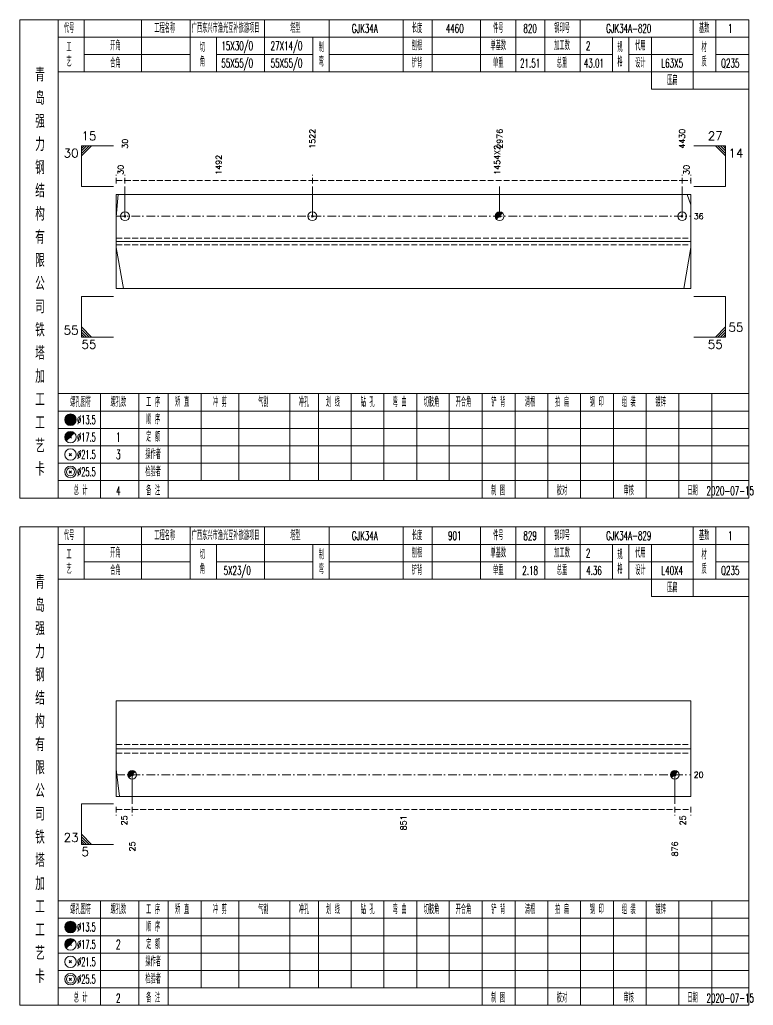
# Model space of a CAD drawing. Extents: x 0 to 2606, y -377 to 6479.
# Drawn here: x 0 to 252.9, y 2625 to 2965 of the extents above; entities that cross this region are included whole.
import ezdxf
from ezdxf.enums import TextEntityAlignment as Align

# ---------------------------------------------------------------- set-up
doc = ezdxf.new("R2010")
doc.units = 0
doc.header["$MEASUREMENT"] = 0
doc.linetypes.add('一点画线', pattern=[5.2, 3, -1, 0.2, -1])
doc.linetypes.add('虚线', pattern=[2.75, 2, -0.75])
doc.layers.get('0').update_dxf_attribs({"linetype": 'CONTINUOUS', "lineweight": 25})
doc.layers.add('1', color=7, linetype='CONTINUOUS', lineweight=25)
doc.layers.add('4', color=7, linetype='CONTINUOUS', lineweight=25)
doc.styles.get("Standard").update_dxf_attribs({"font": 'simplex.shx', "width": 0.7, "height": 3, "bigfont": 'gbhzfs.shx'})

msp = doc.modelspace()

# ---------------------------------------------------------------- linework, layer by layer
at = {"color": 7, "linetype": 'Continuous', "lineweight": 13}
for p, q in [((21.3, 2921.5), (32.3, 2921.5)), ((21.3, 2907.5), (21.3, 2921.5)), ((22.18, 2921.5), (21.3, 2920.62)), ((23.05, 2921.5), (21.3, 2919.75)), ((23.93, 2921.5), (21.3, 2918.88)), ((24.8, 2921.5), (21.3, 2918)), ((243.4, 2921.5), (232.4, 2921.5)), ((239.9, 2921.5), (243.4, 2918)), ((240.78, 2921.5), (243.4, 2918.88)), ((241.65, 2921.5), (243.4, 2919.75)), ((242.53, 2921.5), (243.4, 2920.62)), ((243.4, 2907.5), (243.4, 2921.5)), ((21.3, 2907.5), (32.3, 2907.5)), ((36.3, 2897.19), (36.3, 2907.5)), ((100.9, 2897.19), (100.9, 2907.5)), ((165.49, 2897.19), (165.49, 2907.5)), ((228.4, 2897.19), (228.4, 2907.5)), ((243.4, 2907.5), (232.4, 2907.5)), ((33.3, 2896.98), (33.97, 2904.69)), ((231.4, 2901.09), (230.2, 2904.69)), ((36, 2896.89), (36.6, 2897.49)), ((36.6, 2896.89), (36, 2897.49)), ((100.6, 2896.89), (101.2, 2897.49)), ((101.2, 2896.89), (100.6, 2897.49)), ((228.1, 2896.89), (228.7, 2897.49)), ((228.7, 2896.89), (228.1, 2897.49)), ((33.3, 2886.44), (35.74, 2872.31)), ((231.4, 2886.44), (228.96, 2872.31)), ((21.3, 2869.5), (32.3, 2869.5)), ((21.3, 2869.5), (21.3, 2855.5)), ((243.4, 2869.5), (232.4, 2869.5)), ((243.4, 2869.5), (243.4, 2855.5)), ((24.8, 2855.5), (21.3, 2859)), ((23.93, 2855.5), (21.3, 2858.12)), ((23.05, 2855.5), (21.3, 2857.25)), ((22.18, 2855.5), (21.3, 2856.38)), ((239.9, 2855.5), (243.4, 2859)), ((240.78, 2855.5), (243.4, 2858.12)), ((241.65, 2855.5), (243.4, 2857.25)), ((242.53, 2855.5), (243.4, 2856.38)), ((21.3, 2855.5), (32.3, 2855.5)), ((243.4, 2855.5), (232.4, 2855.5)), ((33.3, 2706.49), (34.4, 2697)), ((38.8, 2704.5), (38.8, 2694.5)), ((225.9, 2704.5), (225.9, 2694.5)), ((21.3, 2694.5), (32.3, 2694.5)), ((21.3, 2694.5), (21.3, 2680.5)), ((24.8, 2680.5), (21.3, 2684)), ((23.93, 2680.5), (21.3, 2683.12)), ((23.05, 2680.5), (21.3, 2682.25)), ((22.18, 2680.5), (21.3, 2681.38)), ((21.3, 2680.5), (32.3, 2680.5))]:
    msp.add_line(p, q, dxfattribs=at)
at = {"color": 8, "linetype": '虚线', "lineweight": 9}
for p, q in [((33.3, 2908.5), (33.3, 2911.5)), ((36.3, 2908.5), (36.3, 2911.5)), ((36.3, 2908.5), (36.3, 2911.5)), ((100.9, 2908.5), (100.9, 2911.5)), ((100.9, 2908.5), (100.9, 2911.5)), ((228.4, 2908.5), (228.4, 2911.5)), ((228.4, 2908.5), (228.4, 2911.5)), ((231.4, 2908.5), (231.4, 2911.5)), ((33.3, 2909.5), (36.3, 2909.5)), ((36.3, 2909.5), (100.9, 2909.5)), ((100.9, 2909.5), (228.4, 2909.5)), ((228.4, 2909.5), (231.4, 2909.5)), ((33.3, 2693.5), (33.3, 2690.5)), ((38.8, 2693.5), (38.8, 2690.5)), ((38.8, 2693.5), (38.8, 2690.5)), ((225.9, 2693.5), (225.9, 2690.5)), ((225.9, 2693.5), (225.9, 2690.5)), ((231.4, 2693.5), (231.4, 2690.5)), ((33.3, 2692.5), (38.8, 2692.5)), ((38.8, 2692.5), (225.9, 2692.5)), ((225.9, 2692.5), (231.4, 2692.5))]:
    msp.add_line(p, q, dxfattribs=at)
at = {"color": 7, "linetype": 'Continuous', "lineweight": 18}
for p, q in [((33.3, 2904.69), (33.3, 2872.31)), ((33.3, 2904.69), (231.4, 2904.69)), ((231.4, 2904.69), (231.4, 2872.31)), ((33.3, 2888.5), (231.4, 2888.5)), ((33.3, 2730), (33.3, 2697)), ((33.3, 2730), (231.4, 2730)), ((231.4, 2730), (231.4, 2697)), ((33.3, 2713.5), (231.4, 2713.5))]:
    msp.add_line(p, q, dxfattribs=at)
at = {"color": 3, "linetype": '一点画线', "lineweight": 13}
for p, q in [((33.3, 2897.19), (231.4, 2897.19)), ((33.3, 2704.5), (231.4, 2704.5))]:
    msp.add_line(p, q, dxfattribs=at)
at = {"color": 7, "linetype": 'Continuous', "lineweight": 0}
for p, q in [((165.19, 2896.89), (165.79, 2897.49)), ((165.19, 2897.49), (165.79, 2896.89))]:
    msp.add_line(p, q, dxfattribs=at)
at = {"color": 1, "linetype": '虚线', "lineweight": 18}
for p, q in [((33.3, 2889.69), (231.4, 2889.69)), ((33.3, 2887.31), (231.4, 2887.31)), ((33.3, 2715), (231.4, 2715)), ((33.3, 2712), (231.4, 2712))]:
    msp.add_line(p, q, dxfattribs=at)
at = {"color": 7, "linetype": 'Continuous', "lineweight": 13}
for centre in [(36.3, 2897.19), (100.9, 2897.19), (165.49, 2897.19), (228.4, 2897.19)]:
    msp.add_circle(centre, 1.5, dxfattribs=at)
for radius in [1.35, 1.2, 1.05, 0.9, 0.75, 0.6, 0.45, 0.3, 0.15]:
    msp.add_arc((165.49, 2897.19), radius, 45, 225, dxfattribs=at)
at = {"layer": '1', "color": 7, "linetype": 'Continuous', "lineweight": 18}
for p, q in [((33.3, 2872.31), (231.4, 2872.31)), ((33.3, 2697), (231.4, 2697))]:
    msp.add_line(p, q, dxfattribs=at)
at = {"layer": '1', "color": 7, "linetype": 'Continuous', "lineweight": 0}
for p, q in [((38.5, 2704.2), (39.1, 2704.8)), ((38.5, 2704.8), (39.1, 2704.2)), ((225.6, 2704.2), (226.2, 2704.8)), ((225.6, 2704.8), (226.2, 2704.2))]:
    msp.add_line(p, q, dxfattribs=at)
at = {"layer": '1', "color": 7, "linetype": 'Continuous', "lineweight": 13}
for centre in [(38.8, 2704.5), (225.9, 2704.5)]:
    msp.add_circle(centre, 1.5, dxfattribs=at)
for centre, radius in [((38.8, 2704.5), 1.35), ((38.8, 2704.5), 1.2), ((38.8, 2704.5), 1.05), ((38.8, 2704.5), 0.9), ((38.8, 2704.5), 0.75), ((38.8, 2704.5), 0.6), ((38.8, 2704.5), 0.45), ((38.8, 2704.5), 0.3), ((38.8, 2704.5), 0.15), ((225.9, 2704.5), 1.35), ((225.9, 2704.5), 1.2), ((225.9, 2704.5), 1.05), ((225.9, 2704.5), 0.9), ((225.9, 2704.5), 0.75), ((225.9, 2704.5), 0.6), ((225.9, 2704.5), 0.45), ((225.9, 2704.5), 0.3), ((225.9, 2704.5), 0.15)]:
    msp.add_arc(centre, radius, 45, 225, dxfattribs=at)
at = {"layer": '4', "color": 1, "linetype": 'Continuous', "lineweight": 18}
for p, q in [((13.3, 2800), (13.3, 2965)), ((22.2, 2947), (22.2, 2965)), ((42, 2947), (42, 2965)), ((58.8, 2947), (58.8, 2965)), ((84.4, 2947), (84.4, 2965)), ((106.7, 2947), (106.7, 2965)), ((132.2, 2947), (132.2, 2965)), ((142.2, 2947), (142.2, 2965)), ((158.9, 2947), (158.9, 2965)), ((171.1, 2947), (171.1, 2965)), ((181.1, 2947), (181.1, 2965)), ((193.3, 2947), (193.3, 2965)), ((232.2, 2941), (232.2, 2965)), ((240, 2947), (240, 2965)), ((13.3, 2959), (251.4, 2959)), ((67.8, 2947), (67.8, 2959)), ((101.1, 2947), (101.1, 2959)), ((204.4, 2947), (204.4, 2959)), ((210, 2947), (210, 2959)), ((217.8, 2941), (217.8, 2959)), ((22.2, 2953), (58.8, 2953)), ((67.8, 2953), (101.1, 2953)), ((106.7, 2953), (204.4, 2953)), ((210, 2953), (232.2, 2953)), ((240, 2953), (251.4, 2953)), ((13.3, 2947), (251.4, 2947)), ((217.8, 2941), (251.4, 2941)), ((13.3, 2836), (251.4, 2836)), ((27.8, 2800), (27.8, 2836)), ((41.1, 2800), (41.1, 2836)), ((51.2, 2800), (51.2, 2836)), ((62.6, 2806), (62.6, 2836)), ((75.5, 2806), (75.5, 2836)), ((93.1, 2806), (93.1, 2836)), ((103, 2806), (103, 2836)), ((114.3, 2806), (114.3, 2836)), ((125.6, 2806), (125.6, 2836)), ((136.9, 2806), (136.9, 2836)), ((148.1, 2806), (148.1, 2836)), ((159.5, 2806), (159.5, 2836)), ((170.8, 2806), (170.8, 2836)), ((182.1, 2806), (182.1, 2836)), ((193.4, 2806), (193.4, 2836)), ((204.7, 2806), (204.7, 2836)), ((216, 2806), (216, 2836)), ((227.3, 2806), (227.3, 2836)), ((238.6, 2806), (238.6, 2836)), ((13.3, 2830), (251.4, 2830)), ((13.3, 2824), (251.4, 2824)), ((13.3, 2818), (251.4, 2818)), ((13.3, 2812), (251.4, 2812)), ((13.3, 2806), (251.4, 2806)), ((159.5, 2800), (159.5, 2806)), ((170.8, 2800), (170.8, 2806)), ((182.1, 2800), (182.1, 2806)), ((193.4, 2800), (193.4, 2806)), ((204.7, 2800), (204.7, 2806)), ((216, 2800), (216, 2806)), ((227.3, 2800), (227.3, 2806)), ((238.6, 2800), (238.6, 2806)), ((13.3, 2625), (13.3, 2790)), ((22.2, 2772), (22.2, 2790)), ((42, 2772), (42, 2790)), ((58.8, 2772), (58.8, 2790)), ((84.4, 2772), (84.4, 2790)), ((106.7, 2772), (106.7, 2790)), ((132.2, 2772), (132.2, 2790)), ((142.2, 2772), (142.2, 2790)), ((158.9, 2772), (158.9, 2790)), ((171.1, 2772), (171.1, 2790)), ((181.1, 2772), (181.1, 2790)), ((193.3, 2772), (193.3, 2790)), ((232.2, 2766), (232.2, 2790)), ((240, 2772), (240, 2790)), ((13.3, 2784), (251.4, 2784)), ((67.8, 2772), (67.8, 2784)), ((101.1, 2772), (101.1, 2784)), ((204.4, 2772), (204.4, 2784)), ((210, 2772), (210, 2784)), ((217.8, 2766), (217.8, 2784)), ((22.2, 2778), (58.8, 2778)), ((67.8, 2778), (101.1, 2778)), ((106.7, 2778), (204.4, 2778)), ((210, 2778), (232.2, 2778)), ((240, 2778), (251.4, 2778)), ((13.3, 2772), (251.4, 2772)), ((217.8, 2766), (251.4, 2766)), ((13.3, 2661), (251.4, 2661)), ((27.8, 2625), (27.8, 2661)), ((41.1, 2625), (41.1, 2661)), ((51.2, 2625), (51.2, 2661)), ((62.6, 2631), (62.6, 2661)), ((75.5, 2631), (75.5, 2661)), ((93.1, 2631), (93.1, 2661)), ((103, 2631), (103, 2661)), ((114.3, 2631), (114.3, 2661)), ((125.6, 2631), (125.6, 2661)), ((136.9, 2631), (136.9, 2661)), ((148.1, 2631), (148.1, 2661)), ((159.5, 2631), (159.5, 2661)), ((170.8, 2631), (170.8, 2661)), ((182.1, 2631), (182.1, 2661)), ((193.4, 2631), (193.4, 2661)), ((204.7, 2631), (204.7, 2661)), ((216, 2631), (216, 2661)), ((227.3, 2631), (227.3, 2661)), ((238.6, 2631), (238.6, 2661)), ((13.3, 2655), (251.4, 2655)), ((13.3, 2649), (251.4, 2649)), ((13.3, 2643), (251.4, 2643)), ((13.3, 2637), (251.4, 2637)), ((13.3, 2631), (251.4, 2631)), ((159.5, 2625), (159.5, 2631)), ((170.8, 2625), (170.8, 2631)), ((182.1, 2625), (182.1, 2631)), ((193.4, 2625), (193.4, 2631)), ((204.7, 2625), (204.7, 2631)), ((216, 2625), (216, 2631)), ((227.3, 2625), (227.3, 2631)), ((238.6, 2625), (238.6, 2631))]:
    msp.add_line(p, q, dxfattribs=at)
at = {"layer": '4', "color": 7, "linetype": 'Continuous', "lineweight": 13}
for p, q in [((17.3, 2826.8), (17.7, 2827.2)), ((17.7, 2826.8), (17.3, 2827.2)), ((17.1, 2814.6), (17.9, 2815.4)), ((17.9, 2814.6), (17.1, 2815.4)), ((17.1, 2808.6), (17.9, 2809.4)), ((17.9, 2808.6), (17.1, 2809.4)), ((17.3, 2651.8), (17.7, 2652.2)), ((17.7, 2651.8), (17.3, 2652.2)), ((17.1, 2639.6), (17.9, 2640.4)), ((17.9, 2639.6), (17.1, 2640.4)), ((17.1, 2633.6), (17.9, 2634.4)), ((17.9, 2633.6), (17.1, 2634.4))]:
    msp.add_line(p, q, dxfattribs=at)
at = {"layer": '4', "color": 7, "linetype": 'Continuous', "lineweight": 0}
for p, q in [((17.1, 2820.6), (17.9, 2821.4)), ((17.1, 2821.4), (17.9, 2820.6)), ((17.1, 2645.6), (17.9, 2646.4)), ((17.1, 2646.4), (17.9, 2645.6))]:
    msp.add_line(p, q, dxfattribs=at)
at = {"layer": '4', "color": 1, "linetype": 'Continuous', "lineweight": 18}
for points in [[(0, 2965), (0, 2800), (251.4, 2800), (251.4, 2965)], [(0, 2790), (0, 2625), (251.4, 2625), (251.4, 2790)]]:
    msp.add_lwpolyline(points, close=True, dxfattribs=at)
at = {"layer": '4', "color": 7, "linetype": 'Continuous', "lineweight": 13}
for centre, radius in [((17.5, 2827), 2), ((17.5, 2827), 1.8), ((17.5, 2827), 1.6), ((17.5, 2827), 1.4), ((17.5, 2827), 1.2), ((17.5, 2827), 1), ((17.5, 2827), 0.8), ((17.5, 2827), 0.6), ((17.5, 2827), 0.4), ((17.5, 2827), 0.2), ((17.5, 2821), 2), ((17.5, 2815), 2), ((17.5, 2809), 2), ((17.5, 2809), 1.4), ((17.5, 2652), 2), ((17.5, 2652), 1.8), ((17.5, 2652), 1.6), ((17.5, 2652), 1.4), ((17.5, 2652), 1.2), ((17.5, 2652), 1), ((17.5, 2652), 0.8), ((17.5, 2652), 0.6), ((17.5, 2652), 0.4), ((17.5, 2652), 0.2), ((17.5, 2646), 2), ((17.5, 2640), 2), ((17.5, 2634), 2), ((17.5, 2634), 1.4)]:
    msp.add_circle(centre, radius, dxfattribs=at)
for centre, radius in [((17.5, 2821), 1.8), ((17.5, 2821), 1.6), ((17.5, 2821), 1.4), ((17.5, 2821), 1.2), ((17.5, 2821), 1), ((17.5, 2821), 0.8), ((17.5, 2821), 0.6), ((17.5, 2821), 0.4), ((17.5, 2821), 0.2), ((17.5, 2646), 1.8), ((17.5, 2646), 1.6), ((17.5, 2646), 1.4), ((17.5, 2646), 1.2), ((17.5, 2646), 1), ((17.5, 2646), 0.8), ((17.5, 2646), 0.6), ((17.5, 2646), 0.4), ((17.5, 2646), 0.2)]:
    msp.add_arc(centre, radius, 45, 225, dxfattribs=at)

# ---------------------------------------------------------------- texts
at = {"color": 7, "linetype": 'Continuous', "lineweight": 13}
for s, p in [('15', (21.3, 2922.5)), ('55', (244.4, 2856.5))]:
    msp.add_text(s, height=3, dxfattribs=at).set_placement(p, align=Align.BOTTOM_LEFT)
for s, p in [('1522', (100.9, 2920.5)), ('2976', (165.49, 2920.5)), ('4430', (228.4, 2920.5)), ('30', (36.3, 2920.5))]:
    msp.add_text(s, height=2, rotation=90, dxfattribs=at).set_placement(p, align=Align.MIDDLE_LEFT)
for s, p in [('27', (242.4, 2922.5)), ('55', (20.3, 2855.5)), ('23', (20.3, 2680.5))]:
    msp.add_text(s, height=3, dxfattribs=at).set_placement(p, align=Align.BOTTOM_RIGHT)
at = {"color": 8, "linetype": 'Continuous', "lineweight": 9}
for s, p in [('1454X2', (164.65, 2911.5)), ('1492', (68.6, 2911.5)), ('30', (34.8, 2911.5)), ('30', (229.9, 2911.5))]:
    msp.add_text(s, height=2, rotation=90, dxfattribs=at).set_placement(p, align=Align.MIDDLE_LEFT)
at = {"color": 7, "linetype": 'Continuous', "lineweight": 13}
for s, p in [('30', (20.3, 2920.5)), ('55', (242.4, 2854.5))]:
    msp.add_text(s, height=3, dxfattribs=at).set_placement(p, align=Align.TOP_RIGHT)
for s, p in [('14', (244.4, 2920.5)), ('55', (21.3, 2854.5)), ('5', (21.3, 2679.5))]:
    msp.add_text(s, height=3, dxfattribs=at).set_placement(p, align=Align.TOP_LEFT)
for s, p in [('36', (232.4, 2897.19)), ('20', (232.4, 2704.5))]:
    msp.add_text(s, height=2, dxfattribs=at).set_placement(p, align=Align.MIDDLE_LEFT)
at = {"color": 8, "linetype": 'Continuous', "lineweight": 9}
for s, p in [('25', (36.05, 2690.5)), ('851', (132.35, 2690.5)), ('25', (228.65, 2690.5))]:
    msp.add_text(s, height=2, rotation=90, dxfattribs=at).set_placement(p, align=Align.MIDDLE_RIGHT)
at = {"layer": '1', "color": 7, "linetype": 'Continuous', "lineweight": 13}
for s, p in [('25', (38.8, 2681.5)), ('876', (225.9, 2681.5))]:
    msp.add_text(s, height=2, rotation=90, dxfattribs=at).set_placement(p, align=Align.MIDDLE_RIGHT)
at = {"layer": '4', "color": 1, "linetype": 'Continuous', "lineweight": 13}
for s, height, width, p in [('代号', 3, 0.6, (17, 2962)), ('工程名称', 3, 0.6, (50, 2962)), ('广西东兴市渔光互补旅游项目', 3, 0.6, (71, 2962)), ('塔型', 3, 0.6, (95, 2962)), ('GJK34A', 3, 0.6, (119, 2962)), ('长度', 3, 0.6, (137, 2962)), ('4460', 3, 0.6, (150, 2962)), ('件号', 3, 0.6, (165, 2962)), ('820', 3, 0.6, (176, 2962)), ('钢印号', 3, 0.6, (187, 2962)), ('GJK34A-820', 3, 0.6, (210, 2962)), ('基数', 3, 0.6, (236, 2962)), ('1', 3, 0.6, (245, 2962)), ('15X30/0', 3, 0.6, (75, 2956)), ('27X14/0', 3, 0.6, (92, 2956)), ('工', 3, 0.6, (17, 2955.4)), ('开角', 3, 0.6, (33, 2956)), ('切', 3, 0.6, (63, 2955.4)), ('制', 3, 0.6, (104, 2955.4)), ('刨根', 3, 0.6, (137, 2956)), ('单基数', 3, 0.6, (165, 2956)), ('加工数', 3, 0.6, (187, 2956)), ('2', 3, 0.6, (196, 2956)), ('规', 3, 0.6, (207, 2955.4)), ('代用', 3, 0.6, (214, 2956)), ('材', 3, 0.6, (236, 2955.4)), ('艺', 3, 0.6, (17, 2950.4)), ('合角', 3, 0.6, (33, 2950)), ('角', 3, 0.6, (63, 2950.4)), ('55X55/0', 3, 0.6, (75, 2950)), ('55X55/0', 3, 0.6, (92, 2950)), ('弯', 3, 0.6, (104, 2950.4)), ('铲背', 3, 0.6, (137, 2950)), ('单重', 3, 0.6, (165, 2950)), ('21.51', 3, 0.6, (176, 2950)), ('总重', 3, 0.6, (187, 2950)), ('43.01', 3, 0.6, (198, 2950)), ('格', 3, 0.6, (207, 2950.4)), ('设计', 3, 0.6, (214, 2950)), ('L63X5', 3, 0.6, (225, 2950)), ('质', 3, 0.6, (236, 2950.4)), ('Q235', 3, 0.6, (245, 2950)), ('青', 4.6, 0.8, (7, 2946)), ('压扁', 3, 0.6, (225, 2944)), ('岛', 4.6, 0.8, (7, 2938)), ('强', 4.6, 0.8, (7, 2930)), ('力', 4.6, 0.8, (7, 2922)), ('钢', 4.6, 0.8, (7, 2914)), ('结', 4.6, 0.8, (7, 2906)), ('构', 4.6, 0.8, (7, 2898)), ('有', 4.6, 0.8, (7, 2890)), ('限', 4.6, 0.8, (7, 2882)), ('公', 4.6, 0.8, (7, 2874)), ('司', 4.6, 0.8, (7, 2866)), ('铁', 4.6, 0.8, (7, 2858)), ('塔', 4.6, 0.8, (7, 2850)), ('加', 4.6, 0.8, (7, 2842)), ('工', 4.6, 0.8, (7, 2834)), ('螺孔图符', 3, 0.6, (21, 2833)), ('螺孔数', 3, 0.6, (34, 2833)), ('工 序', 3, 0.6, (46, 2833)), ('矫 直', 3, 0.6, (56, 2833)), ('冲 剪', 3, 0.6, (69, 2833)), ('气割', 3, 0.6, (84, 2833)), ('冲孔', 3, 0.6, (98, 2833)), ('划 线', 3, 0.6, (108, 2833)), ('钻 孔', 3, 0.6, (120, 2833)), ('弯 曲', 3, 0.6, (131, 2833)), ('切肢角', 3, 0.6, (142, 2833)), ('开合角', 3, 0.6, (153, 2833)), ('铲 背', 3, 0.6, (165, 2833)), ('清根', 3, 0.6, (176, 2833)), ('拍 扁', 3, 0.6, (187, 2833)), ('钢 印', 3, 0.6, (199, 2833)), ('组 装', 3, 0.6, (210, 2833)), ('镀锌', 3, 0.6, (221, 2833)), ('顺 序', 3, 0.6, (46, 2827)), ('工', 4.6, 0.8, (7, 2826)), ('%%C13.5', 3, 0.5, (23, 2827)), ('%%C17.5', 3, 0.5, (23, 2821)), ('1', 3.2, 0.6, (34, 2821)), ('定 额', 3, 0.6, (46, 2821)), ('艺', 4.6, 0.8, (7, 2818)), ('%%C21.5', 3, 0.5, (23, 2815)), ('3', 3.2, 0.6, (34, 2815)), ('操作者', 3, 0.6, (46, 2815)), ('卡', 4.6, 0.8, (7, 2810)), ('%%C25.5', 3, 0.5, (23, 2809)), ('检验者', 3, 0.6, (46, 2809)), ('总 计', 3, 0.6, (21, 2802.5)), ('4', 3, 0.6, (34, 2802.5)), ('备 注', 3, 0.6, (46, 2802.5)), ('制 图', 3, 0.6, (165, 2802.5)), ('校对', 3, 0.6, (187, 2802.5)), ('审核', 3, 0.6, (210, 2802.5)), ('日期', 3, 0.6, (232, 2802.5)), ('2020-07-15', 3, 0.6, (245, 2802.5)), ('代号', 3, 0.6, (17, 2787)), ('工程名称', 3, 0.6, (50, 2787)), ('广西东兴市渔光互补旅游项目', 3, 0.6, (71, 2787)), ('塔型', 3, 0.6, (95, 2787)), ('GJK34A', 3, 0.6, (119, 2787)), ('长度', 3, 0.6, (137, 2787)), ('901', 3, 0.6, (150, 2787)), ('件号', 3, 0.6, (165, 2787)), ('829', 3, 0.6, (176, 2787)), ('钢印号', 3, 0.6, (187, 2787)), ('GJK34A-829', 3, 0.6, (210, 2787)), ('基数', 3, 0.6, (236, 2787)), ('1', 3, 0.6, (245, 2787)), ('工', 3, 0.6, (17, 2780.4)), ('开角', 3, 0.6, (33, 2781)), ('切', 3, 0.6, (63, 2780.4)), ('制', 3, 0.6, (104, 2780.4)), ('刨根', 3, 0.6, (137, 2781)), ('单基数', 3, 0.6, (165, 2781)), ('加工数', 3, 0.6, (187, 2781)), ('2', 3, 0.6, (196, 2781)), ('规', 3, 0.6, (207, 2780.4)), ('代用', 3, 0.6, (214, 2781)), ('材', 3, 0.6, (236, 2780.4)), ('艺', 3, 0.6, (17, 2775.4)), ('合角', 3, 0.6, (33, 2775)), ('角', 3, 0.6, (63, 2775.4)), ('5X23/0', 3, 0.6, (75, 2775)), ('弯', 3, 0.6, (104, 2775.4)), ('铲背', 3, 0.6, (137, 2775)), ('单重', 3, 0.6, (165, 2775)), ('2.18', 3, 0.6, (176, 2775)), ('总重', 3, 0.6, (187, 2775)), ('4.36', 3, 0.6, (198, 2775)), ('格', 3, 0.6, (207, 2775.4)), ('设计', 3, 0.6, (214, 2775)), ('L40X4', 3, 0.6, (225, 2775)), ('质', 3, 0.6, (236, 2775.4)), ('Q235', 3, 0.6, (245, 2775)), ('青', 4.6, 0.8, (7, 2771)), ('压扁', 3, 0.6, (225, 2769)), ('岛', 4.6, 0.8, (7, 2763)), ('强', 4.6, 0.8, (7, 2755)), ('力', 4.6, 0.8, (7, 2747)), ('钢', 4.6, 0.8, (7, 2739)), ('结', 4.6, 0.8, (7, 2731)), ('构', 4.6, 0.8, (7, 2723)), ('有', 4.6, 0.8, (7, 2715)), ('限', 4.6, 0.8, (7, 2707)), ('公', 4.6, 0.8, (7, 2699)), ('司', 4.6, 0.8, (7, 2691)), ('铁', 4.6, 0.8, (7, 2683)), ('塔', 4.6, 0.8, (7, 2675)), ('加', 4.6, 0.8, (7, 2667)), ('工', 4.6, 0.8, (7, 2659)), ('螺孔图符', 3, 0.6, (21, 2658)), ('螺孔数', 3, 0.6, (34, 2658)), ('工 序', 3, 0.6, (46, 2658)), ('矫 直', 3, 0.6, (56, 2658)), ('冲 剪', 3, 0.6, (69, 2658)), ('气割', 3, 0.6, (84, 2658)), ('冲孔', 3, 0.6, (98, 2658)), ('划 线', 3, 0.6, (108, 2658)), ('钻 孔', 3, 0.6, (120, 2658)), ('弯 曲', 3, 0.6, (131, 2658)), ('切肢角', 3, 0.6, (142, 2658)), ('开合角', 3, 0.6, (153, 2658)), ('铲 背', 3, 0.6, (165, 2658)), ('清根', 3, 0.6, (176, 2658)), ('拍 扁', 3, 0.6, (187, 2658)), ('钢 印', 3, 0.6, (199, 2658)), ('组 装', 3, 0.6, (210, 2658)), ('镀锌', 3, 0.6, (221, 2658)), ('工', 4.6, 0.8, (7, 2651)), ('%%C13.5', 3, 0.5, (23, 2652)), ('顺 序', 3, 0.6, (46, 2652)), ('艺', 4.6, 0.8, (7, 2643)), ('%%C17.5', 3, 0.5, (23, 2646)), ('2', 3.2, 0.6, (34, 2646)), ('定 额', 3, 0.6, (46, 2646)), ('操作者', 3, 0.6, (46, 2640)), ('%%C21.5', 3, 0.5, (23, 2640)), ('卡', 4.6, 0.8, (7, 2635)), ('%%C25.5', 3, 0.5, (23, 2634)), ('检验者', 3, 0.6, (46, 2634)), ('总 计', 3, 0.6, (21, 2627.5)), ('2', 3, 0.6, (34, 2627.5)), ('备 注', 3, 0.6, (46, 2627.5)), ('制 图', 3, 0.6, (165, 2627.5)), ('校对', 3, 0.6, (187, 2627.5)), ('审核', 3, 0.6, (210, 2627.5)), ('日期', 3, 0.6, (232, 2627.5)), ('2020-07-15', 3, 0.6, (245, 2627.5))]:
    msp.add_text(s, height=height, dxfattribs=dict(at, width=width)).set_placement(p, align=Align.MIDDLE_CENTER)

doc.saveas('drawing.dxf')
